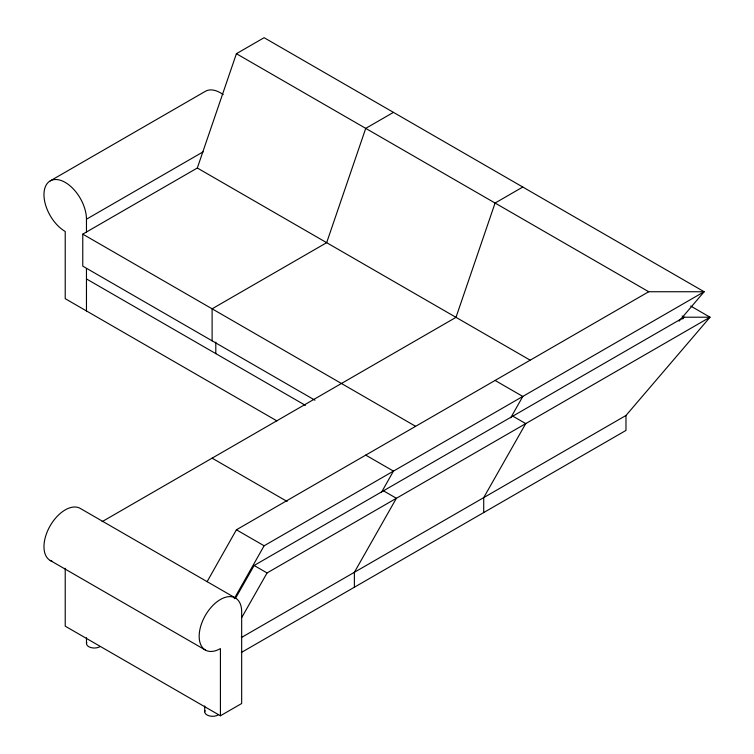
<?xml version="1.0" encoding="UTF-8"?>
<svg xmlns="http://www.w3.org/2000/svg" width="754" height="754" viewBox="0 0 754 754"><rect width="100%" height="100%" fill="white"/><g stroke="black" fill="none" stroke-linecap="round" stroke-linejoin="round"><path stroke-width="1.13" d="M314.965 400.204L82.77 266.143L82.77 234.145L197.322 168.001L236.407 53.704L264.117 37.7L704.142 291.741L679.1 321.138M207.096 581.673L236.407 529.789L648.713 291.741L704.142 291.741L264.117 545.783L234.24 598.685M381.383 492.475L393.456 471.118L365.737 455.114M510.722 417.81L522.795 396.444L495.076 380.44M235.71 597.931L254.126 565.481L684.161 317.208L710.032 317.208L625.98 415.482L241.337 637.564M241.732 617.564L267.067 572.946L710.032 317.208L690.692 306.039M682.634 318.989L684.161 317.208L682.125 316.03M50.198 180.913L205.399 91.309A30.047 17.351 60 0 1 223.193 94.608M86.465 232.006L86.465 219.207L203.118 151.856M393.456 112.374L365.737 128.368L326.661 242.675L212.11 308.81L212.11 340.817M522.795 187.039L495.076 203.043L456 317.349L102.12 521.655M241.337 652.493L625.98 430.421L625.98 415.482M220.422 715.772L241.666 703.51L241.666 611.767A30.047 17.351 -60 0 0 220.422 599.496A30.047 17.351 -60 0 0 199.169 636.301A30.047 17.351 -60 0 0 220.422 648.572L220.422 715.772L65.221 626.169L65.221 568.233M236.407 53.704L648.713 291.741M197.322 168.001L530.005 360.073M512.805 416.142L525.736 423.607L483.71 497.621L483.71 512.56M82.77 234.145L415.445 426.208M86.465 278.942L305.417 405.36M276.906 420.892L65.221 298.678L65.221 231.478A30.047 17.351 60 0 1 43.968 194.673A30.047 17.351 60 0 1 65.221 182.402A30.047 17.351 60 0 1 86.465 219.207M383.466 490.807L396.397 498.281L354.38 572.295L354.38 587.234M212.11 458.159L287.123 501.467M236.407 529.789L264.117 545.783M254.126 565.481L267.067 572.946M235.446 598.007L80.244 508.403A30.047 17.351 -60 0 0 49.246 527.47A30.047 17.351 -60 0 0 52.28 561.362M50.198 560.448L205.399 650.061M215.804 342.127L215.804 353.617M204.73 705.951L204.73 711.776M86.465 268.603L86.465 310.95M86.484 637.686L86.484 643.501M99.858 646.706A7.842 4.524 0 0 1 90.395 647.422A7.842 4.524 0 0 1 86.748 642.333M218.113 714.971A7.842 4.524 0 0 1 208.651 715.697A7.842 4.524 0 0 1 204.994 710.607"/></g></svg>
